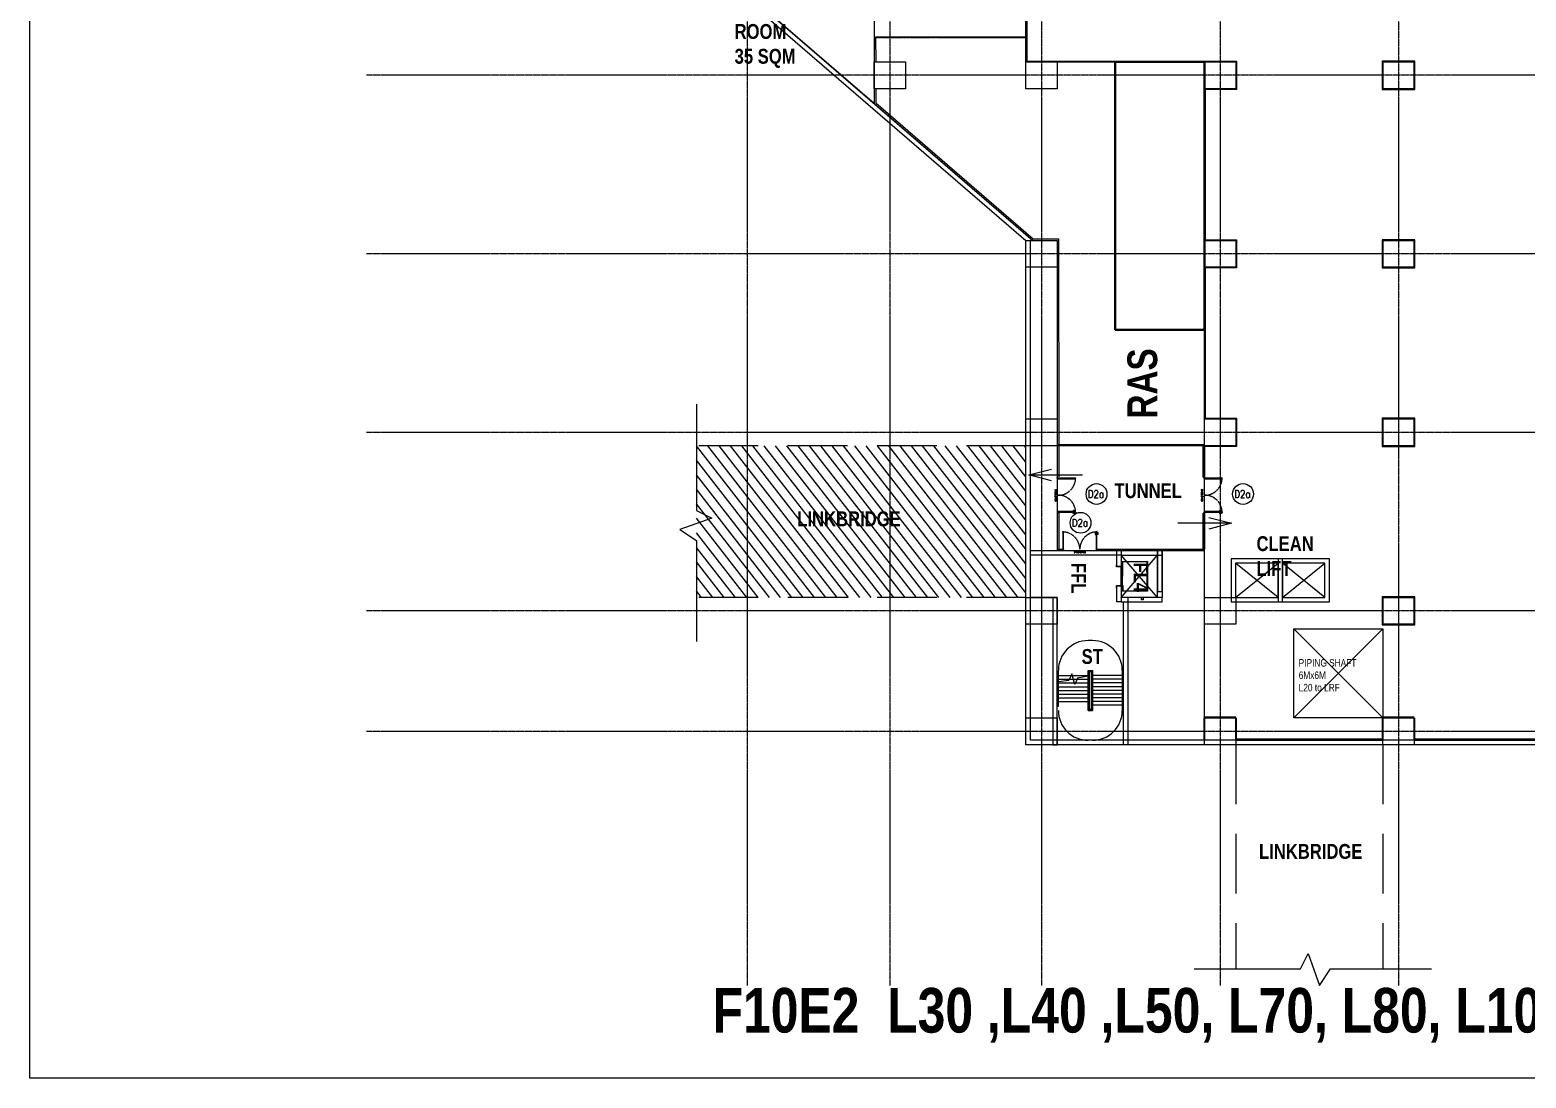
# Model space of a CAD drawing. Extents: x -15449 to 465583, y -1239737 to 53667.
# Drawn here: x 171314 to 271903, y -321211 to -250750 of the extents above; entities that cross this region are included whole.
import ezdxf
from ezdxf.enums import TextEntityAlignment as Align

# ---------------------------------------------------------------- set-up
doc = ezdxf.new("R2010")
doc.units = 0
doc.header["$LTSCALE"] = 8
for name, pattern in [('188K-SM-03-F10-ARCH-PA-Y2257103$0$DASHED', [19.05, 12.7, -6.35]), ('HIDDEN', [0.375, 0.25, -0.125]), ('IDA - Grid Line', [3500, 2000, -500, 500, -500]), ('IDA - Hidden 2-1', [750, 500, -250])]:
    doc.linetypes.add(name, pattern=pattern)
doc.layers.get('0').update_dxf_attribs({"color": 1, "linetype": 'CONTINUOUS'})
doc.layers.get('Defpoints').update_dxf_attribs({"linetype": 'CONTINUOUS'})
for name, color, linetype in [('0-T100单抗岩棉库板H10000', 21, 'CONTINUOUS'), ('0-T100非抗岩棉库板H10000', 1, 'CONTINUOUS'), ('0-T50单抗铝蜂巢库板H3000', 161, 'CONTINUOUS'), ('0-T50单抗铝蜂巢库板H5000', 3, 'CONTINUOUS'), ('00-MEP Layout', 7, 'CONTINUOUS'), ('000_CTCI_CSA', 7, 'CONTINUOUS'), ('188K-SM-03-F10-ARCH-PA-Y2257103$0$K-Door', 4, 'CONTINUOUS'), ('188K-SM-03-F10-ARCH-PA-Y2257103$0$K-TXT', 7, 'CONTINUOUS'), ('CTCI', 4, 'CONTINUOUS')]:
    doc.layers.add(name, color=color, linetype=linetype)
for name, color, linetype, lineweight in [('A-_--------_-D0', 7, 'CONTINUOUS', 9), ('A-_ANOTGRID_E', 7, 'CONTINUOUS', 9), ('A-_DOOR----_E', 7, 'CONTINUOUS', 9)]:
    doc.layers.add(name, color=color, linetype=linetype, lineweight=lineweight)
for name, color, linetype, lineweight, true_color in [('A-_--------_E-', 7, 'CONTINUOUS', 9, 0x00a600), ('A-_RALG----_E1-1', 4, 'CONTINUOUS', 9, 0x00ffff), ('A-_RALG----_E3-1', 4, 'CONTINUOUS', 9, 0x00ffff)]:
    doc.layers.add(name, color=color, linetype=linetype, lineweight=lineweight, true_color=true_color)
doc.styles.add('188K-SM-03-F10-ARCH-PA-Y2257103$0$14P7-XFDP10$0$AA-TXT', font='simplex.shx', dxfattribs={"width": 0.8, "bigfont": 'chineset.shx'})
doc.styles.add('188K-SM-03-F10-ARCH-PA-Y2257103$0$Standard', font='txt.shx', dxfattribs={"bigfont": 'chineset.shx'})
doc.styles.add('Arial Narrow_2', font='ARIALN.TTF', dxfattribs={"width": 0.8, "height": 0.22})
doc.styles.add('Site Area', font='arial.ttf', dxfattribs={"width": 0.8})
doc.styles.get("Standard").update_dxf_attribs({"font": 'arial.ttf', "width": 0.8})
doc.dimstyles.new('IDA_-_Arial_-_2_5mm_-_Black_-_Diagonal', dxfattribs={"dimscale": 304.8, "dimtxt": 639.644359, "dimasz": 0.82021, "dimexe": 0.82021, "dimexo": 0.82021, "dimgap": 0, "dimtad": 1, "dimdec": 0, "dimzin": 0, "dimdsep": 46, "dimtxsty": 'Arial Narrow_2', "dimblk1": 'OBLIQUE', "dimblk2": 'OBLIQUE', "dimsah": 1, "dimcen": 0.09, "dimdle": 0.82021, "dimazin": 0, "dimtfac": 1, "dimtdec": 4, "dimtix": 1, "dimtmove": 0, "dimatfit": 3, "dimfxl": 1, "dimtvp": 1, "dimtolj": 1, "dimtzin": 0, "dimarcsym": 2})

# ---------------------------------------------------------------- blocks, each defined once
blk = doc.blocks.new('clean lift lobby 2')
at = {"color": 252}
for p, q in [((73303, -6749), (75603, -3899)), ((73303, -3899), (75603, -6749)), ((73303, -9899), (75603, -7049)), ((73303, -7049), (75603, -9899))]:
    blk.add_line(p, q, dxfattribs=at)
at = {"color": 252, "elevation": 0}
for points in [[(73003, -3599), (73003, -7049), (75903, -7049), (75903, -3599)], [(73303, -3899), (73303, -6749), (75603, -6749), (75603, -3899)], [(73003, -6749), (73003, -10199), (75903, -10199), (75903, -6749)], [(73303, -7049), (73303, -9899), (75603, -9899), (75603, -7049)]]:
    blk.add_lwpolyline(points, close=True, dxfattribs=at)
blk = doc.blocks.new('column grid')
at = {"color": 252, "elevation": 0}
for points in [[(-70654.4, -58339.2), (-68554.4, -58339.2), (-68554.4, -60139.2), (-70654.4, -60139.2)], [(-60454.4, -58338.8), (-58354.4, -58338.8), (-58354.4, -60138.8), (-60454.4, -60138.8)], [(-48454.4, -58339.3), (-46354.4, -58339.3), (-46354.4, -60139.3), (-48454.4, -60139.3)], [(-36454.4, -58339.4), (-34354.4, -58339.4), (-34354.4, -60139.4), (-36454.4, -60139.4)], [(-60454.4, -70338.8), (-58354.4, -70338.8), (-58354.4, -72138.8), (-60454.4, -72138.8)], [(-48454.4, -70339.3), (-46354.4, -70339.3), (-46354.4, -72139.3), (-48454.4, -72139.3)], [(-36454.4, -70339.4), (-34354.4, -70339.4), (-34354.4, -72139.4), (-36454.4, -72139.4)], [(-60454.4, -82338.8), (-58354.4, -82338.8), (-58354.4, -84138.8), (-60454.4, -84138.8)], [(-48454.4, -82339.3), (-46354.4, -82339.3), (-46354.4, -84139.3), (-48454.4, -84139.3)], [(-36454.4, -82339.4), (-34354.4, -82339.4), (-34354.4, -84139.4), (-36454.4, -84139.4)], [(-60454.4, -94338.8), (-58354.4, -94338.8), (-58354.4, -96138.8), (-60454.4, -96138.8)], [(-48454.4, -94339.3), (-46354.4, -94339.3), (-46354.4, -96139.3), (-48454.4, -96139.3)], [(-36454.4, -94339.4), (-34354.4, -94339.4), (-34354.4, -96139.4), (-36454.4, -96139.4)], [(-60454.4, -102438.8), (-58354.4, -102438.8), (-58354.4, -104238.8), (-60454.4, -104238.8)], [(-48454.4, -102439.3), (-46354.4, -102439.3), (-46354.4, -104239.3), (-48454.4, -104239.3)], [(-36454.4, -102439.4), (-34354.4, -102439.4), (-34354.4, -104239.4), (-36454.4, -104239.4)]]:
    blk.add_lwpolyline(points, close=True, dxfattribs=at)
at = {"layer": 'A-_ANOTGRID_E', "color": 8, "linetype": 'IDA - Grid Line', "ltscale": 0.005, "true_color": 0x808080}
for p, q in [((-79204.4, 9427, 0), (-79204.4, -120414.2, 0)), ((-69604.4, 9427, 0), (-69604.4, -120414.2, 0)), ((-59404.4, 9427, 0), (-59404.4, -120414.2, 0)), ((-47404.4, 9427, 0), (-47404.4, -120414.2, 0)), ((-35404.4, 9427, 0), (-35404.4, -120414.2, 0)), ((29680.4, -59238.8, 0), (-104784.6, -59238.8, 0)), ((29680.4, -71238.8, 0), (-104784.6, -71238.8, 0)), ((29680.4, -83238.8, 0), (-104784.6, -83238.8, 0)), ((29680.4, -95238.8, 0), (-104784.6, -95238.8, 0)), ((29680.4, -103338.8, 0), (-104784.6, -103338.8, 0))]:
    blk.add_line(p, q, dxfattribs=at)
at = {"layer": 'Defpoints', "color": 2, "elevation": 0}
blk.add_lwpolyline([(-127418.5, 34485), (48331.5, 34485), (48331.5, -126648), (-127418.5, -126648)], close=True, dxfattribs=at)
blk = doc.blocks.new('CTCI_Building Footprint and Grid')
at = {"color": 8}
for p, q in [((1933297, -958297, 0), (1933297, -957222, 0)), ((1933297, -957222, 0), (1933597, -957222, 0)), ((1933597, -957222, 0), (1933597, -958297, 0)), ((1936347, -957222, 0), (1933597, -957222, 0)), ((1933597, -957222, 0), (1933597, -957522, 0)), ((1933597, -960372, 0), (1936047, -957522, 0)), ((1936047, -960372, 0), (1933597, -957522, 0)), ((1933597, -957522, 0), (1936347, -957522, 0)), ((1936347, -957222, 0), (1936047, -957222, 0)), ((1936047, -957222, 0), (1936047, -959972, 0)), ((1936047, -960372, 0), (1936047, -957522, 0)), ((1936047, -957522, 0), (1936347, -957522, 0)), ((1936347, -957522, 0), (1936347, -957222, 0)), ((1936347, -959972, 0), (1936347, -957222, 0)), ((1936347, -957522, 0), (1936347, -960372, 0)), ((1933597, -958297, 0), (1933297, -958297, 0)), ((1933297, -960672, 0), (1933297, -959597, 0)), ((1933297, -959597, 0), (1933597, -959597, 0)), ((1933597, -959597, 0), (1933597, -960672, 0)), ((1936347, -960372, 0), (1933597, -960372, 0)), ((1933597, -960372, 0), (1933597, -960672, 0)), ((1934972, -960522, 0), (1934972, -960372, 0)), ((1934972, -960372, 0), (1935072, -960372, 0)), ((1935072, -960522, 0), (1934972, -960522, 0)), ((1935072, -960372, 0), (1935072, -960522, 0)), ((1936047, -959972, 0), (1936347, -959972, 0)), ((1936347, -960372, 0), (1936047, -960372, 0)), ((1936347, -960672, 0), (1936347, -960372, 0)), ((1933597, -960672, 0), (1933297, -960672, 0)), ((1933597, -960672, 0), (1936347, -960672, 0)), ((1931676, -963272, 0), (1931376, -963272, 0)), ((1929296, -965622, 0), (1929336, -965622, 0)), ((1929376, -965622, 0), (1931376, -965622, 0)), ((1930279, -965510, 0), (1930086, -965949, 0)), ((1930230, -965622, 0), (1930309, -965622, 0)), ((1930473, -966234, 0), (1930279, -965510, 0)), ((1933676, -965622, 0), (1931676, -965622, 0)), ((1933756, -965622, 0), (1933716, -965622, 0)), ((1929296, -965872, 0), (1929336, -965872, 0)), ((1929336, -966062, 0), (1929296, -966073, 0)), ((1929296, -966122, 0), (1929336, -966122, 0)), ((1929296, -966372, 0), (1929336, -966372, 0)), ((1929296, -966622, 0), (1929336, -966622, 0)), ((1929376, -965872, 0), (1931376, -965872, 0)), ((1930086, -965949, 0), (1929376, -966051, 0)), ((1929376, -966122, 0), (1931376, -966122, 0)), ((1929376, -966372, 0), (1931376, -966372, 0)), ((1929376, -966622, 0), (1931376, -966622, 0)), ((1930120, -965872, 0), (1930376, -965872, 0)), ((1930443, -966122, 0), (1930522, -966122, 0)), ((1930666, -965794, 0), (1930473, -966234, 0)), ((1931376, -965671, 0), (1930666, -965794, 0)), ((1933676, -965872, 0), (1931676, -965872, 0)), ((1933676, -966122, 0), (1931676, -966122, 0)), ((1933676, -966372, 0), (1931676, -966372, 0)), ((1933676, -966622, 0), (1931676, -966622, 0)), ((1933756, -965872, 0), (1933716, -965872, 0)), ((1933756, -966122, 0), (1933716, -966122, 0)), ((1933756, -966372, 0), (1933716, -966372, 0)), ((1933756, -966622, 0), (1933716, -966622, 0)), ((1929296, -966872, 0), (1929336, -966872, 0)), ((1929296, -967122, 0), (1929336, -967122, 0)), ((1929296, -967372, 0), (1929336, -967372, 0)), ((1929376, -966872, 0), (1931376, -966872, 0)), ((1929376, -967122, 0), (1931376, -967122, 0)), ((1929376, -967372, 0), (1931376, -967372, 0)), ((1933676, -966872, 0), (1931676, -966872, 0)), ((1933676, -967122, 0), (1931676, -967122, 0)), ((1933676, -967372, 0), (1931676, -967372, 0)), ((1933676, -967622, 0), (1931676, -967622, 0)), ((1933756, -966872, 0), (1933716, -966872, 0)), ((1933756, -967122, 0), (1933716, -967122, 0)), ((1933756, -967372, 0), (1933716, -967372, 0)), ((1933756, -967622, 0), (1933716, -967622, 0)), ((1931676, -967972, 0), (1931376, -967972, 0)), ((1931376, -967972, 0), (1931676, -967972, 0)), ((1931676, -969972, 0), (1931376, -969972, 0))]:
    blk.add_line(p, q, dxfattribs=at)
for centre, start, end in [((1931376, -965272, 0), 90, 180), ((1931676, -965272, 0), 0, 90), ((1931376, -967972, 0), 180, 270), ((1931676, -967972, 0), 270, 0)]:
    blk.add_arc(centre, 2000, start, end, dxfattribs=at)
at = {"layer": '000_CTCI_CSA', "color": 8, "ltscale": 0.1}
for p, q in [((1907397, -919283, 0), (1927196, -936373, 0)), ((1907593, -919055, 0), (1927654, -936372, 0)), ((1927496, -960372, 0), (1927496, -957222, 0)), ((1927496, -957222, 0), (1936347, -957222, 0)), ((1933597, -957522, 0), (1927496, -957522, 0)), ((1936347, -957222, 0), (1936347, -960372, 0)), ((1929297, -960372, 0), (1927496, -960372, 0)), ((1936347, -960372, 0), (1934056, -960372, 0)), ((1934056, -960372, 0), (1934056, -960672, 0))]:
    blk.add_line(p, q, dxfattribs=at)
at = {"layer": '000_CTCI_CSA', "color": 8}
for p, q in [((1927196, -970272, 0), (1927197, -936372, 0)), ((1927496, -969972, 0), (1927496, -936372, 0)), ((1936047, -957222, 0), (1936347, -957222, 0)), ((1936047, -960372, 0), (1936047, -957222, 0)), ((1936347, -957222, 0), (1936347, -960372, 0)), ((1929296, -960372, 0), (1928997, -960372, 0)), ((1928997, -960372, 0), (1928997, -970272, 0)), ((1929296, -970272, 0), (1929296, -960372, 0)), ((1936347, -960372, 0), (1936047, -960372, 0)), ((1933756, -960672, 0), (1934056, -960672, 0)), ((1933756, -970272, 0), (1933756, -960672, 0)), ((1934056, -960672, 0), (1934056, -970272, 0)), ((2001257, -970272, 0), (1927196, -970272, 0)), ((2000957, -969972, 0), (1927496, -969972, 0)), ((1928997, -970272, 0), (1929296, -970272, 0)), ((1934056, -970272, 0), (1933756, -970272, 0))]:
    blk.add_line(p, q, dxfattribs=at)
at = {"layer": 'A-_DOOR----_E', "color": 8}
for p, q in [((1933277, -958312, 0), (1933277, -958172, 0)), ((1933282, -958167, 0), (1933297, -958167, 0)), ((1933297, -958167, 0), (1933282, -958167, 0)), ((1933602, -958317, 0), (1933282, -958317, 0)), ((1933597, -958217, 0), (1933602, -958217, 0)), ((1933597, -959578, 0), (1933597, -958317, 0)), ((1933602, -958217, 0), (1933602, -958317, 0)), ((1933602, -958217, 0), (1933612, -958217, 0)), ((1933612, -958217, 0), (1933612, -959677, 0)), ((1933612, -958297, 0), (1933612, -958945, 0)), ((1933637, -958945, 0), (1933637, -958297, 0)), ((1933652, -958947, 0), (1933652, -958297, 0)), ((1933677, -957947, 0), (1935377, -957947, 0)), ((1933677, -958317, 0), (1933677, -957947, 0)), ((1933677, -957972, 0), (1933677, -958317, 0)), ((1933677, -958297, 0), (1933677, -958947, 0)), ((1933677, -958317, 0), (1933702, -958317, 0)), ((1935352, -957972, 0), (1933702, -957972, 0)), ((1933702, -958317, 0), (1933702, -957972, 0)), ((1935352, -959922, 0), (1935352, -957972, 0)), ((1935377, -957947, 0), (1935377, -959947, 0)), ((1933277, -959722, 0), (1933277, -959582, 0)), ((1933282, -959577, 0), (1933602, -959577, 0)), ((1933602, -959577, 0), (1933602, -959677, 0)), ((1933612, -958949, 0), (1933612, -959597, 0)), ((1933637, -959597, 0), (1933637, -958949, 0)), ((1933652, -958947, 0), (1933652, -959597, 0)), ((1933677, -959597, 0), (1933677, -958947, 0)), ((1933677, -959947, 0), (1933677, -959577, 0)), ((1933677, -959577, 0), (1933702, -959577, 0)), ((1933702, -959577, 0), (1933702, -959922, 0)), ((1933297, -959727, 0), (1933282, -959727, 0)), ((1933282, -959727, 0), (1933297, -959727, 0)), ((1933602, -959677, 0), (1933597, -959677, 0)), ((1933612, -959677, 0), (1933602, -959677, 0)), ((1935377, -959947, 0), (1933677, -959947, 0)), ((1933702, -959922, 0), (1935352, -959922, 0))]:
    blk.add_line(p, q, dxfattribs=at)
for centre, start, end in [((1933282, -958172, 0), 90, 180), ((1933282, -958172, 0), 90, 165), ((1933282, -958312, 0), 180, 270), ((1933282, -959582, 0), 90, 180), ((1933282, -959722, 0), 180, 270), ((1933282, -959722, 0), 195, 270)]:
    blk.add_arc(centre, 5, start, end, dxfattribs=at)
at = {"layer": 'A-_RALG----_E1-1', "color": 8}
for p, q in [((1929336, -965322, 0), (1929376, -965322, 0)), ((1929336, -965622, 0), (1929336, -965322, 0)), ((1929336, -966062, 0), (1929336, -965622, 0)), ((1929376, -965622, 0), (1929376, -965322, 0)), ((1929376, -966051, 0), (1929376, -965622, 0)), ((1933716, -965321, 0), (1933676, -965321, 0)), ((1933676, -965321, 0), (1933676, -965371, 0)), ((1933676, -965371, 0), (1933676, -967621, 0)), ((1933716, -965321, 0), (1933716, -965371, 0)), ((1933716, -965371, 0), (1933716, -967621, 0)), ((1929376, -966051, 0), (1929336, -966062, 0)), ((1929336, -967622, 0), (1929336, -966062, 0)), ((1929376, -967622, 0), (1929376, -966051, 0)), ((1929336, -967672, 0), (1929336, -967622, 0)), ((1929376, -967672, 0), (1929376, -967622, 0)), ((1933676, -967621, 0), (1933676, -967921, 0)), ((1933716, -967621, 0), (1933716, -967921, 0)), ((1929336, -967672, 0), (1929376, -967672, 0)), ((1933716, -967921, 0), (1933676, -967921, 0))]:
    blk.add_line(p, q, dxfattribs=at)
at = {"layer": 'A-_RALG----_E3-1', "color": 8}
for p, q in [((1931376, -965272, 0), (1931676, -965272, 0)), ((1931376, -965622, 0), (1931376, -965272, 0)), ((1931376, -965622, 0), (1931401, -965622, 0)), ((1931376, -965671, 0), (1931376, -965622, 0)), ((1931401, -965622, 0), (1931376, -965622, 0)), ((1931401, -965297, 0), (1931651, -965297, 0)), ((1931401, -965622, 0), (1931401, -965297, 0)), ((1931401, -965622, 0), (1931406, -965622, 0)), ((1931401, -965671, 0), (1931401, -965622, 0)), ((1931406, -965622, 0), (1931401, -965622, 0)), ((1931446, -965622, 0), (1931451, -965622, 0)), ((1931451, -965622, 0), (1931446, -965622, 0)), ((1931451, -965347, 0), (1931601, -965347, 0)), ((1931451, -965622, 0), (1931451, -965347, 0)), ((1931451, -965622, 0), (1931476, -965622, 0)), ((1931451, -965671, 0), (1931451, -965622, 0)), ((1931476, -965622, 0), (1931451, -965622, 0)), ((1931476, -965622, 0), (1931476, -965347, 0)), ((1931476, -965671, 0), (1931476, -965622, 0)), ((1931576, -965347, 0), (1931576, -965372, 0)), ((1931576, -965372, 0), (1931576, -965622, 0)), ((1931576, -965622, 0), (1931576, -967622, 0)), ((1931601, -965347, 0), (1931601, -965372, 0)), ((1931601, -965372, 0), (1931601, -965622, 0)), ((1931601, -965622, 0), (1931601, -967622, 0)), ((1931651, -965297, 0), (1931651, -965372, 0)), ((1931651, -965372, 0), (1931651, -965622, 0)), ((1931651, -965622, 0), (1931651, -967622, 0)), ((1931676, -965272, 0), (1931676, -965372, 0)), ((1931676, -965372, 0), (1931676, -965622, 0)), ((1931676, -965622, 0), (1931676, -967622, 0)), ((1931401, -965671, 0), (1931376, -965671, 0)), ((1931376, -967622, 0), (1931376, -965671, 0)), ((1931401, -965671, 0), (1931376, -965671, 0)), ((1931376, -967622, 0), (1931376, -965671, 0)), ((1931406, -965671, 0), (1931401, -965671, 0)), ((1931406, -965671, 0), (1931401, -965671, 0)), ((1931406, -965671, 0), (1931401, -965671, 0)), ((1931401, -967622, 0), (1931401, -965671, 0)), ((1931406, -965671, 0), (1931401, -965671, 0)), ((1931406, -965671, 0), (1931401, -965671, 0)), ((1931406, -965671, 0), (1931401, -965671, 0)), ((1931401, -967622, 0), (1931401, -965671, 0)), ((1931451, -965671, 0), (1931446, -965671, 0)), ((1931451, -965671, 0), (1931446, -965671, 0)), ((1931451, -965671, 0), (1931446, -965671, 0)), ((1931451, -965671, 0), (1931446, -965671, 0)), ((1931451, -965671, 0), (1931446, -965671, 0)), ((1931451, -965671, 0), (1931446, -965671, 0)), ((1931476, -965671, 0), (1931451, -965671, 0)), ((1931451, -967622, 0), (1931451, -965671, 0)), ((1931476, -965671, 0), (1931451, -965671, 0)), ((1931451, -967622, 0), (1931451, -965671, 0)), ((1931476, -967622, 0), (1931476, -965671, 0)), ((1931476, -967622, 0), (1931476, -965671, 0)), ((1931376, -967972, 0), (1931376, -967622, 0)), ((1931376, -967972, 0), (1931376, -967622, 0)), ((1931401, -967947, 0), (1931401, -967622, 0)), ((1931401, -967947, 0), (1931401, -967622, 0)), ((1931451, -967897, 0), (1931451, -967622, 0)), ((1931451, -967897, 0), (1931451, -967622, 0)), ((1931476, -967897, 0), (1931476, -967622, 0)), ((1931476, -967897, 0), (1931476, -967622, 0)), ((1931601, -967622, 0), (1931576, -967622, 0)), ((1931576, -967622, 0), (1931601, -967622, 0)), ((1931576, -967622, 0), (1931576, -967897, 0)), ((1931576, -967622, 0), (1931601, -967622, 0)), ((1931576, -967622, 0), (1931576, -967897, 0)), ((1931606, -967622, 0), (1931601, -967622, 0)), ((1931601, -967622, 0), (1931606, -967622, 0)), ((1931601, -967622, 0), (1931601, -967897, 0)), ((1931601, -967622, 0), (1931606, -967622, 0)), ((1931601, -967622, 0), (1931601, -967897, 0)), ((1931651, -967622, 0), (1931646, -967622, 0)), ((1931646, -967622, 0), (1931651, -967622, 0)), ((1931646, -967622, 0), (1931651, -967622, 0)), ((1931676, -967622, 0), (1931651, -967622, 0)), ((1931651, -967622, 0), (1931676, -967622, 0)), ((1931651, -967622, 0), (1931651, -967947, 0)), ((1931651, -967622, 0), (1931676, -967622, 0)), ((1931651, -967622, 0), (1931651, -967947, 0)), ((1931676, -967622, 0), (1931676, -967972, 0)), ((1931676, -967622, 0), (1931676, -967972, 0)), ((1931676, -967972, 0), (1931376, -967972, 0)), ((1931676, -967972, 0), (1931376, -967972, 0)), ((1931651, -967947, 0), (1931401, -967947, 0)), ((1931651, -967947, 0), (1931401, -967947, 0)), ((1931601, -967897, 0), (1931451, -967897, 0)), ((1931601, -967897, 0), (1931451, -967897, 0))]:
    blk.add_line(p, q, dxfattribs=at)
at = {"color": 252}
blk.add_blockref('column grid', (1987651, -866033, 0), dxfattribs=at)
at = {"color": 252, "char_height": 1000, "attachment_point": 1, "rotation": 270, "style": 'Site Area'}
for s, insert in [('{\\fArial|b1|i0|c0|p34;FFL}', (1931245, -958049, 0)), ('{\\fArial|b1|i0|c0|p34;FL4}', (1935435, -958023, 0))]:
    blk.add_mtext_dynamic_manual_height_columns(s, width=3027.31, gutter_width=24255, heights=[0], dxfattribs=dict(at, insert=insert))
at = {"color": 252, "insert": (1930939, -963839, 0), "char_height": 1000, "attachment_point": 1, "style": 'Site Area'}
blk.add_mtext_dynamic_manual_height_columns('{\\fArial|b1|i0|c0|p34;ST}', width=3027.31, gutter_width=24255, heights=[0], dxfattribs=at)
blk = doc.blocks.new('188K-SM-03-F10-ARCH-PA-Y2257103$0$雙開門-2400×2400')
for p, q in [((225, 118), (224, 118)), ((229, 118), (225, 118)), ((225, 115), (229, 115)), ((229, 119), (229, 114)), ((230, 119), (229, 119)), ((229, 114), (230, 114)), ((230, 114), (230, 119)), ((0, 3), (0, -2)), ((0, -2), (0, 2)), ((1, 3), (3, 3)), ((3, 3), (3, 0)), ((3, 0), (3, 0)), ((239, 3), (237, 3)), ((237, 3), (237, 0)), ((237, 0), (237, 0)), ((240, 3), (240, -2)), ((240, -2), (240, 2)), ((3, -2), (1, -2)), ((5, -2), (3, -2)), ((4, 0), (4, 0)), ((4, -1), (4, -1)), ((4, -1), (4, -1)), ((4, -1), (4, -1)), ((4, -1), (4, -1)), ((4, -1), (5, -1)), ((4, -1), (4, -1)), ((5, -1), (5, -1)), ((5, -1), (5, -1)), ((5, -1), (5, -1)), ((5, -1), (5, -1)), ((5, -1), (5, -1)), ((5, -1), (5, -1)), ((236, -1), (235, -1)), ((235, -1), (235, -1)), ((235, -1), (235, -1)), ((235, -1), (235, -1)), ((235, -1), (235, -1)), ((235, -1), (235, -1)), ((235, -1), (235, -1)), ((235, -2), (237, -2)), ((236, 0), (236, 0)), ((236, -1), (236, -1)), ((236, -1), (236, -1)), ((236, -1), (236, -1)), ((236, -1), (236, -1)), ((236, -1), (236, -1)), ((237, -2), (239, -2))]:
    blk.add_line(p, q)
for points in [[(11, 122), (11, 123), (11, 122), (4, 122), (4, 121), (5, 121), (5, 120, 0.414214), (5, 120), (5, 120), (5, 120), (5, 120), (5, 121), (5, 121), (5, 4), (5, 4), (5, 5), (5, 5), (5, 5), (5, 5, 0.414214), (5, 5), (5, 4, 0.414214), (5, 4), (10, 4, 0.414214), (10, 4), (10, 5, 0.414214), (10, 5), (10, 5), (10, 5), (10, 5), (10, 4), (10, 4), (10, 121), (10, 121), (10, 120), (10, 120), (10, 120), (10, 120, 0.414214), (10, 120), (10, 121), (11, 121, 0.414214), (11, 121), (11, 124, 0.414214), (11, 124), (10, 124), (10, 123), (11, 123)], [(236, 122), (236, 123), (236, 122), (229, 122), (229, 121), (230, 121), (230, 120, 0.414214), (230, 120), (230, 120), (230, 120), (230, 120), (230, 121), (230, 121), (230, 4), (230, 4), (230, 5), (230, 5), (230, 5), (230, 5, 0.414214), (230, 5), (230, 4, 0.414214), (230, 4), (235, 4, 0.414214), (235, 4), (235, 5, 0.414214), (235, 5), (235, 5), (235, 5), (235, 5), (235, 4), (235, 4), (235, 121), (235, 121), (235, 120), (235, 120), (235, 120), (235, 120, 0.414214), (235, 120), (235, 121), (236, 121, 0.414214), (236, 121), (236, 124, 0.414214), (236, 124), (235, 124), (235, 123), (236, 123)], [(236, 118), (240, 118), (241, 118, -0.327495), (242, 117, -0.089847), (242, 106, -1.144881), (240, 107, 0.137079), (240, 115, 0.349357), (240, 115), (236, 115)]]:
    blk.add_lwpolyline(points, format="xyb")
blk.add_lwpolyline([(235, 114), (235, 119), (236, 119), (236, 114)], close=True)
at = {"ltscale": 500}
for points in [[(3, 0), (3, 3), (3, 3), (3, 0)], [(9, 4), (4, 4), (4, 4), (9, 4)], [(231, 4), (236, 4), (236, 4), (231, 4)], [(237, 0), (237, 3), (237, 3), (237, 0)]]:
    blk.add_lwpolyline(points, close=True, dxfattribs=at)
at = {"linetype": '188K-SM-03-F10-ARCH-PA-Y2257103$0$DASHED', "ltscale": 0.01}
for centre, start, end in [((3, 5), 0, 85.9993), ((237, 5), 94.0007, 180)]:
    blk.add_arc(centre, 117, start, end, dxfattribs=at)
for centre, radius, start, end in [((1, 2), 0.598, 90, 180), ((4, 0), 0.855, 178.2453, 256.7344), ((236, 0), 0.659, 270, 360), ((239, 2), 0.598, 0, 90), ((1, -2), 0.598, 180, 270), ((4, -1), 0.427, 0, 68.2132), ((4, -1), 0.427, 111.7868, 180), ((4, -1), 0.11, 360, 90), ((5, -1), 0.11, 90, 180), ((5, -1), 0.2, 0, 90), ((5, -1), 0.5, 288.9704, 0), ((236, -1), 0.427, 111.7868, 180), ((235, -1), 0.11, 360, 90), ((235, -1), 0.2, 90, 180), ((235, -1), 0.5, 180, 251.0296), ((236, -1), 0.427, 0, 68.2132), ((236, -1), 0.11, 90, 180), ((239, -2), 0.598, 270, 360)]:
    blk.add_arc(centre, radius, start, end)
for centre, major_axis, start_param, end_param in [((253, 111), (-21.3, 21.3), 0.585307, 0.943734), ((224, 117), (0.624, 0.624), 0.866962, 2.13291), ((224, 106), (-0.707, 0.707), 0.872811, 4.284184), ((240, 111), (-10.9, 10.9), 0.51383, 1.058752), ((225, 115), (-0.417, 0.417), -0.669314, 0.675093)]:
    blk.add_ellipse(centre, major_axis=major_axis, ratio=1, start_param=start_param, end_param=end_param)
at = {"ltscale": 500, "extrusion": (0, 0, -1)}
blk.add_ellipse((3, 4), major_axis=(0.495, 0.495), ratio=1, start_param=3.926991, end_param=10.210176, dxfattribs=at)
at = {"ltscale": 500}
blk.add_ellipse((237, 4), major_axis=(-0.495, 0.495), ratio=1, start_param=3.926991, end_param=10.210176, dxfattribs=at)
at = {"color": 8, "style": '188K-SM-03-F10-ARCH-PA-Y2257103$0$14P7-XFDP10$0$AA-TXT', "width": 0.8}
blk.add_text('2400x2400', height=12, dxfattribs=at).set_placement((120, -13), align=Align.MIDDLE_CENTER)
blk = doc.blocks.new('_Oblique')
at = {"color": 0, "linetype": 'ByBlock', "lineweight": -2}
blk.add_line((-0.5, -0.5), (0.5, 0.5), dxfattribs=at)

msp = doc.modelspace()

# ---------------------------------------------------------------- hatches: boundary and pattern name
at = {"layer": 'A-_--------_-D0', "true_color": 0x808080}
h = msp.add_hatch(dxfattribs=at)
h.set_pattern_fill('FP_15', color=8, angle=-35.308906705, style=0, pattern_type=2)
h.set_pattern_definition([(307.90709, (-123306.93, 636711.1), (473.4048, 368.62973), [])])
h.paths.add_polyline_path([(216121.6091, -285075.6709), (216121.6091, -288902.1709), (238278.3145, -288902.1709), (238278.3145, -278702.1709), (216122.0546, -278702.1709), (216121.6091, -283063.6709)])

# ---------------------------------------------------------------- linework, layer by layer
at = {"color": 8, "true_color": 0x808080, "elevation": 0}
for points in [[(222578.3127, -216900.565), (222578.3123, -237453.3125), (228077.8672, -237453.3125), (228077.8676, -255702.4585), (238736.0877, -264902.1709), (240377.8676, -264902.5644), (240378.191, -285752.4673), (250277.753, -285752.4653), (250277.8676, -255002.5634), (250277.8676, -252902.5634), (238277.8676, -252902.5634), (238277.8676, -228902.5634), (230177.8676, -228902.5634), (230177.8676, -209675.4624), (218478.3276, -209720.4671), (218478.3487, -216902.5581), (222578.3127, -216900.565), (222578.3127, -216900.565)], [(216121.6091, -275904), (216121.6091, -283063.6709), (217159.6091, -283573.6709), (215003.6091, -284330.6709), (216121.6091, -285075.6709), (216121.6091, -291858)]]:
    msp.add_lwpolyline(points, dxfattribs=at)
at = {"color": 8, "lineweight": 40, "true_color": 0x808080, "elevation": 0}
msp.add_lwpolyline([(244277.8676, -252902.5634), (250277.8676, -252902.5634), (250277.8676, -270902.5634), (244277.8676, -270902.5634)], close=True, dxfattribs=at)
at = {"color": 8, "true_color": 0x808080, "elevation": 0}
msp.add_lwpolyline([(256278.3145, -291002.955), (262278.3145, -291002.955), (262278.3145, -297002.955), (256278.3145, -297002.955)], close=True, dxfattribs=at)
at = {"layer": '0-T100单抗岩棉库板H10000', "lineweight": -3}
for p, q in [((240378.3166, -278702.1709, 0), (240378.2229, -280800.1247, 0)), ((240478.3166, -278702.1753, 0), (240478.2229, -280800.1292, 0)), ((250178.3145, -278702.7456, 0), (250178.2207, -280812.1464, 0)), ((250278.3145, -278702.75, 0), (250278.2207, -280812.1508, 0)), ((240378.3166, -283228.6707, 0), (240378.2229, -285652.4629, 0)), ((240478.3166, -283228.6745, 0), (240478.2229, -285652.4667, 0)), ((250178.3145, -283228.3391, 0), (250178.2207, -285652.4614, 0)), ((250278.3145, -283228.343, 0), (250278.2207, -285652.4652, 0)), ((240378.2229, -285652.4673, 0), (240718.2316, -285652.5756, 0)), ((243100.1891, -285652.3591, 0), (250278.316, -285652.4673, 0)), ((240378.191, -285752.4673, 0), (240718.1998, -285752.5756, 0)), ((243100.1876, -285752.3591, 0), (250278.3145, -285752.4673, 0)), ((252428.3145, -298402.1703, 0), (262228.3145, -298402.1705, 0)), ((252428.3145, -298502.1703, 0), (262228.3145, -298502.1705, 0)), ((264428.3145, -298402.1705, 0), (274228.3145, -298402.1705, 0)), ((264428.3145, -298502.1705, 0), (274228.3145, -298502.1705, 0))]:
    msp.add_line(p, q, dxfattribs=at)
at = {"layer": '0-T100非抗岩棉库板H10000', "lineweight": -3}
for p, q in [((228068.9639, -251263.6296, 0), (228078.3499, -252903.19, 0)), ((228168.9623, -251263.0571, 0), (228178.3482, -252902.6175, 0)), ((228078.3145, -254702.6222, 0), (228077.8676, -255702.4585, 0)), ((228178.3145, -254702.6669, 0), (228177.8881, -255656.6919, 0)), ((228077.8676, -255702.4585, 0), (238736.0877, -264902.1709, 0)), ((228177.8881, -255656.6919, 0), (238773.2164, -264802.1188, 0)), ((238736.0877, -264902.1709, 0), (240373.4747, -264899.8781, 0)), ((238773.2164, -264802.1188, 0), (240473.439, -264799.7381, 0)), ((240373.4747, -264899.8781, 0), (240378.3782, -278652.1709, 0)), ((240473.439, -264799.7381, 0), (240478.3782, -278652.1352, 0))]:
    msp.add_line(p, q, dxfattribs=at)
at = {"layer": '0-T50单抗铝蜂巢库板H3000', "lineweight": -3}
for p, q in [((238268.8697, -251293.6319, 0), (228168.9623, -251263.0571, 0)), ((238269.0211, -251243.6321, 0), (228169.1137, -251213.0574, 0)), ((250277.7775, -278651.8104, 0), (240378.3148, -278652.1709, 0)), ((250277.7793, -278701.8104, 0), (240378.3166, -278702.1709, 0))]:
    msp.add_line(p, q, dxfattribs=at)
at = {"layer": '0-T50单抗铝蜂巢库板H5000', "lineweight": -3}
for p, q in [((238278.3145, -242702.1709, 0), (238278.3145, -252902.1709, 0)), ((238328.3145, -242702.1709, 0), (238328.3145, -252852.1709, 0)), ((238278.3145, -252902.1709, 0), (252378.3145, -252902.1709, 0)), ((238328.3145, -252852.1709, 0), (252428.3145, -252852.1709, 0)), ((252378.3145, -252902.1709, 0), (252378.3145, -254702.7469, 0)), ((252428.3145, -252852.1709, 0), (252428.3145, -254752.7469, 0)), ((264428.3145, -252852.2383, 0), (262228.3145, -252852.2383, 0)), ((262228.3145, -252852.2383, 0), (262228.3145, -254752.8143, 0)), ((264378.3145, -252902.2383, 0), (262278.3145, -252902.2383, 0)), ((262278.3145, -252902.2383, 0), (262278.3145, -254702.8143, 0)), ((264378.3145, -254702.8143, 0), (264378.3145, -252902.2383, 0)), ((264428.3145, -254752.8143, 0), (264428.3145, -252852.2383, 0)), ((252378.3145, -254702.7469, 0), (250278.3145, -254702.7469, 0)), ((250278.3145, -254702.7469, 0), (250278.3145, -264902.7469, 0)), ((252428.3145, -254752.7469, 0), (250328.3145, -254752.7469, 0)), ((250328.3145, -254752.7469, 0), (250328.3145, -264902.7469, 0)), ((262228.3145, -254752.8143, 0), (264428.3145, -254752.8143, 0)), ((262278.3145, -254702.8143, 0), (264378.3145, -254702.8143, 0)), ((250328.3193, -264852.1709, 0), (252428.3145, -264852.1709, 0)), ((250328.3193, -264902.1709, 0), (252378.3145, -264902.1709, 0)), ((252378.3145, -264902.1709, 0), (252378.3145, -266702.7469, 0)), ((252428.3145, -264852.1709, 0), (252428.3145, -266752.7469, 0)), ((264428.3145, -264852.2383, 0), (262228.3145, -264852.2383, 0)), ((262228.3145, -264852.2383, 0), (262228.3145, -266752.8143, 0)), ((264378.3145, -264902.2383, 0), (262278.3145, -264902.2383, 0)), ((262278.3145, -264902.2383, 0), (262278.3145, -266702.8143, 0)), ((264378.3145, -266702.8143, 0), (264378.3145, -264902.2383, 0)), ((264428.3145, -266752.8143, 0), (264428.3145, -264852.2383, 0)), ((250278.3145, -266702.7469, 0), (250278.3145, -276851.7783, 0)), ((252378.3145, -266702.7469, 0), (250328.3145, -266702.7469, 0)), ((250328.3145, -266702.7469, 0), (250328.3145, -276851.7783, 0)), ((252428.3145, -266752.7469, 0), (250328.3145, -266752.7469, 0)), ((262228.3145, -266752.8143, 0), (264428.3145, -266752.8143, 0)), ((262278.3145, -266702.8143, 0), (264378.3145, -266702.8143, 0)), ((250278.3145, -276851.7783, 0), (252428.3145, -276851.7783, 0)), ((250278.3145, -276901.7783, 0), (252378.3145, -276901.7783, 0)), ((252378.3145, -276901.7783, 0), (252378.3145, -278702.7469, 0)), ((252428.3145, -276851.7783, 0), (252428.3145, -278752.7469, 0)), ((264428.3145, -276852.2383, 0), (262228.3145, -276852.2383, 0)), ((262228.3145, -276852.2383, 0), (262228.3145, -278752.8143, 0)), ((264378.3145, -276902.2383, 0), (262278.3145, -276902.2383, 0)), ((262278.3145, -276902.2383, 0), (262278.3145, -278702.8143, 0)), ((264378.3145, -278702.8143, 0), (264378.3145, -276902.2383, 0)), ((264428.3145, -278752.8143, 0), (264428.3145, -276852.2383, 0)), ((252378.3145, -278702.7469, 0), (250278.3145, -278702.7469, 0)), ((252428.3145, -278752.7469, 0), (250278.3145, -278752.7469, 0)), ((262228.3145, -278752.8143, 0), (264428.3145, -278752.8143, 0)), ((262278.3145, -278702.8143, 0), (264378.3145, -278702.8143, 0)), ((264428.3145, -288852.8143, 0), (262228.3145, -288852.8143, 0)), ((262228.3145, -288852.8143, 0), (262228.3145, -290753.3903, 0)), ((264378.3145, -288902.8143, 0), (262278.3145, -288902.8143, 0)), ((262278.3145, -288902.8143, 0), (262278.3145, -290703.3903, 0)), ((264378.3145, -290703.3903, 0), (264378.3145, -288902.8143, 0)), ((264428.3145, -290753.3903, 0), (264428.3145, -288852.8143, 0)), ((262228.3145, -290753.3903, 0), (264428.3145, -290753.3903, 0)), ((262278.3145, -290703.3903, 0), (264378.3145, -290703.3903, 0)), ((250228.3145, -297002.7469, 0), (250228.3145, -298502.1705, 0)), ((252378.3145, -296952.7469, 0), (250278.3145, -296952.7469, 0)), ((250278.3145, -297002.7469, 0), (250278.3145, -298502.1705, 0)), ((252378.3145, -297002.7469, 0), (250278.3145, -297002.7469, 0)), ((252378.3145, -298502.1705, 0), (252378.3145, -297002.7469, 0)), ((252428.3145, -298502.1705, 0), (252428.3145, -297002.7469, 0)), ((262228.3145, -297002.7469, 0), (262228.3145, -298502.1705, 0)), ((264378.3145, -296952.7469, 0), (262278.3145, -296952.7469, 0)), ((262278.3145, -297002.7469, 0), (262278.3145, -298502.1705, 0)), ((264378.3145, -297002.7469, 0), (262278.3145, -297002.7469, 0)), ((264378.3145, -298502.1705, 0), (264378.3145, -297002.7469, 0)), ((264428.3145, -298502.1705, 0), (264428.3145, -297002.7469, 0))]:
    msp.add_line(p, q, dxfattribs=at)
at = {"layer": '00-MEP Layout', "color": 8, "linetype": 'IDA - Grid Line', "true_color": 0x808080}
for p, q in [((256278.3145, -291002.955, 0), (262278.3145, -297002.955, 0)), ((256278.3145, -297002.955, 0), (262278.3145, -291002.955, 0))]:
    msp.add_line(p, q, dxfattribs=at)
at = {"layer": '000_CTCI_CSA', "color": 8, "linetype": 'IDA - Hidden 2-1'}
for p, q in [((252378.3145, -298803.3229, 0), (252378.3145, -313864.1716, 0)), ((262278.3145, -298803.3903, 0), (262278.3145, -313864.6171, 0))]:
    msp.add_line(p, q, dxfattribs=at)
at = {"layer": '000_CTCI_CSA', "color": 8, "ltscale": 0.1, "true_color": 0x808080, "elevation": 0}
for points in [[(230178.3145, -228902.6222), (230178.3145, -205202.2366), (276378.3145, -205202.496), (276377.8676, -236002.5634), (286277.8676, -236002.5634), (286277.8676, -271202.5634), (295877.8648, -271202.5634), (295877.8475, -291002.1708), (295878.3144, -291008.8377), (295878.3145, -298502.1705), (250278.3145, -298502.1705), (250278.3145, -252902.7469), (238278.3145, -252902.1709), (238277.8676, -228902.5634), (230177.8676, -228902.5634)], [(218937.6911, -247813.0553), (228078.3106, -247813.0577), (228077.8676, -255702.4585), (218937.6911, -247813.0553)]]:
    msp.add_lwpolyline(points, dxfattribs=at)
at = {"layer": '000_CTCI_CSA', "color": 8, "linetype": 'HIDDEN', "ltscale": 10, "true_color": 0x808080, "elevation": 0}
msp.add_lwpolyline([(238278.2518, -247812.9981), (228077.8675, -247813.0577), (228077.8675, -251263.0577), (238278.2518, -251262.9981)], close=True, dxfattribs=at)
at = {"layer": '000_CTCI_CSA', "color": 8, "elevation": 0}
msp.add_lwpolyline([(249580.1436, -313864.6171), (256739.8145, -313864.6171), (257249.8145, -312826.6171), (258006.8145, -314982.6171), (258751.8145, -313864.6171), (265534.1436, -313864.6171)], dxfattribs=at)
at = {"layer": '188K-SM-03-F10-ARCH-PA-Y2257103$0$K-TXT'}
for centre in [(243024.8452, -281949.1597, 0), (252874.475, -281948.9847), (241951.1583, -283882.1583)]:
    msp.add_circle(centre, 700, dxfattribs=at)
at = {"layer": 'A-_--------_E-', "color": 8, "linetype": 'IDA - Hidden 2-1', "true_color": 0x808080}
for p, q in [((238278.3131, -278702.1709, 0), (216122.0546, -278702.1709, 0)), ((238277.8676, -288902.1709, 0), (216121.6091, -288902.1709, 0))]:
    msp.add_line(p, q, dxfattribs=at)
at = {"layer": 'Defpoints', "color": 2}
msp.add_lwpolyline([(171314.1998, -160078), (347064.1998, -160078), (347064.1998, -321211), (171314.1998, -321211)], close=True, dxfattribs=at)

# ---------------------------------------------------------------- block references
at = {"color": 2, "rotation": 89.99999999999997}
msp.add_blockref('clean lift lobby 2', (248478.9362, -362205.3177, 0), dxfattribs=at)
at = {"layer": '000_CTCI_CSA', "color": 2}
msp.add_blockref('CTCI_Building Footprint and Grid', (-1688918.33, 671469.6085, 0), dxfattribs=at)
at = {"layer": '188K-SM-03-F10-ARCH-PA-Y2257103$0$K-Door', "xscale": 10.00000000000569, "yscale": 10.00000000000569, "zscale": 10.00000000000569, "rotation": 270}
for p in [(240399.5382, -280828.6707, 0), (250249.168, -280828.4957)]:
    msp.add_blockref('188K-SM-03-F10-ARCH-PA-Y2257103$0$雙開門-2400×2400', p, dxfattribs=at)
at = {"layer": '188K-SM-03-F10-ARCH-PA-Y2257103$0$K-Door', "xscale": 10.00000000000569, "yscale": 10.00000000000569, "zscale": 10.00000000000569}
msp.add_blockref('188K-SM-03-F10-ARCH-PA-Y2257103$0$雙開門-2400×2400', (240700.1876, -285716.7473, 0), dxfattribs=at)

# ---------------------------------------------------------------- texts
at = {"color": 8, "true_color": 0x808080, "attachment_point": 1, "style": 'Site Area'}
for s, width, insert, char_height in [('{\\fArial|b1|i0|c0|p34;PROBE SCRAP \\PROOM\\P35 SQM}', 10657.432308, (218690.966, -248686.5448, 0), 1000), ('{\\fArial|b1|i0|c0|p34;LINKBRIDGE}', 3027.311787, (222904.4956, -283117.7364, 0), 1000), ('{\\fArial|b1|i0|c0|p34;CLEAN LIFT}', 4149.053202, (253778.1767, -284785.7469, 0), 1000), ('{\\fArial|b1|i0|c0|p34;LINKBRIDGE}', 3027.311787, (253946.7689, -305473.4696, 0), 1000), ('{\\fArial|b1|i0|c0|p34;F10E2  L30 ,L40 ,L50, L70, L80, L100 PARTITION LAYOUT SCALE 1:300 }', 133992.306279, (217209.643, -315152.6272, 0), 3000)]:
    msp.add_mtext_dynamic_manual_height_columns(s, width=width, gutter_width=24254.764, heights=[0], dxfattribs=dict(at, insert=insert, char_height=char_height))
at = {"color": 8, "true_color": 0x808080, "insert": (245101.3971, -276872.9185, 0), "char_height": 2000, "attachment_point": 1, "rotation": 90, "style": 'Site Area'}
msp.add_mtext_dynamic_manual_height_columns('{\\fArial|b1|i0|c0|p34;RAS}', width=4149.053202, gutter_width=24254.764, heights=[0], dxfattribs=at)
at = {"color": 8, "lineweight": 53, "true_color": 0x808080, "insert": (244229.4395, -281225.6243), "char_height": 1000, "attachment_point": 1, "style": 'Site Area'}
msp.add_mtext_dynamic_manual_height_columns('{\\fArial|b1|i0|c0|p34;TUNNEL}', width=3364.046021, gutter_width=24254.764, heights=[0], dxfattribs=at)
at = {"layer": '00-MEP Layout', "color": 8, "true_color": 0x808080, "insert": (256614.5542, -293045.5881, 0), "char_height": 500, "attachment_point": 1}
msp.add_mtext_dynamic_manual_height_columns('PIPING SHAFT\\P6Mx6M\\PL20 to LRF', width=6465.837161, gutter_width=1, heights=[0], dxfattribs=at)
at = {"layer": '188K-SM-03-F10-ARCH-PA-Y2257103$0$K-TXT', "style": '188K-SM-03-F10-ARCH-PA-Y2257103$0$Standard', "width": 0.85}
for p in [(242980.8483, -281949.1597, 0), (252830.4781, -281948.9847), (241907.1614, -283882.1583)]:
    msp.add_text('D2a', height=500, dxfattribs=at).set_placement(p, align=Align.MIDDLE)

# ---------------------------------------------------------------- leaders
at = {"layer": 'CTCI', "color": 1, "lineweight": 25}
for points in [[(238473.2033, -280669.44), (242087.8845, -280669.44)], [(252107.5077, -283918.3022), (248492.8264, -283918.3022)]]:
    msp.add_leader(points, dimstyle='IDA_-_Arial_-_2_5mm_-_Black_-_Diagonal', override={"dimasz": 5, "dimgap": 0, "dimtad": 0, "dimldrblk": 'Open30'}, dxfattribs=at)

doc.saveas('drawing.dxf')
